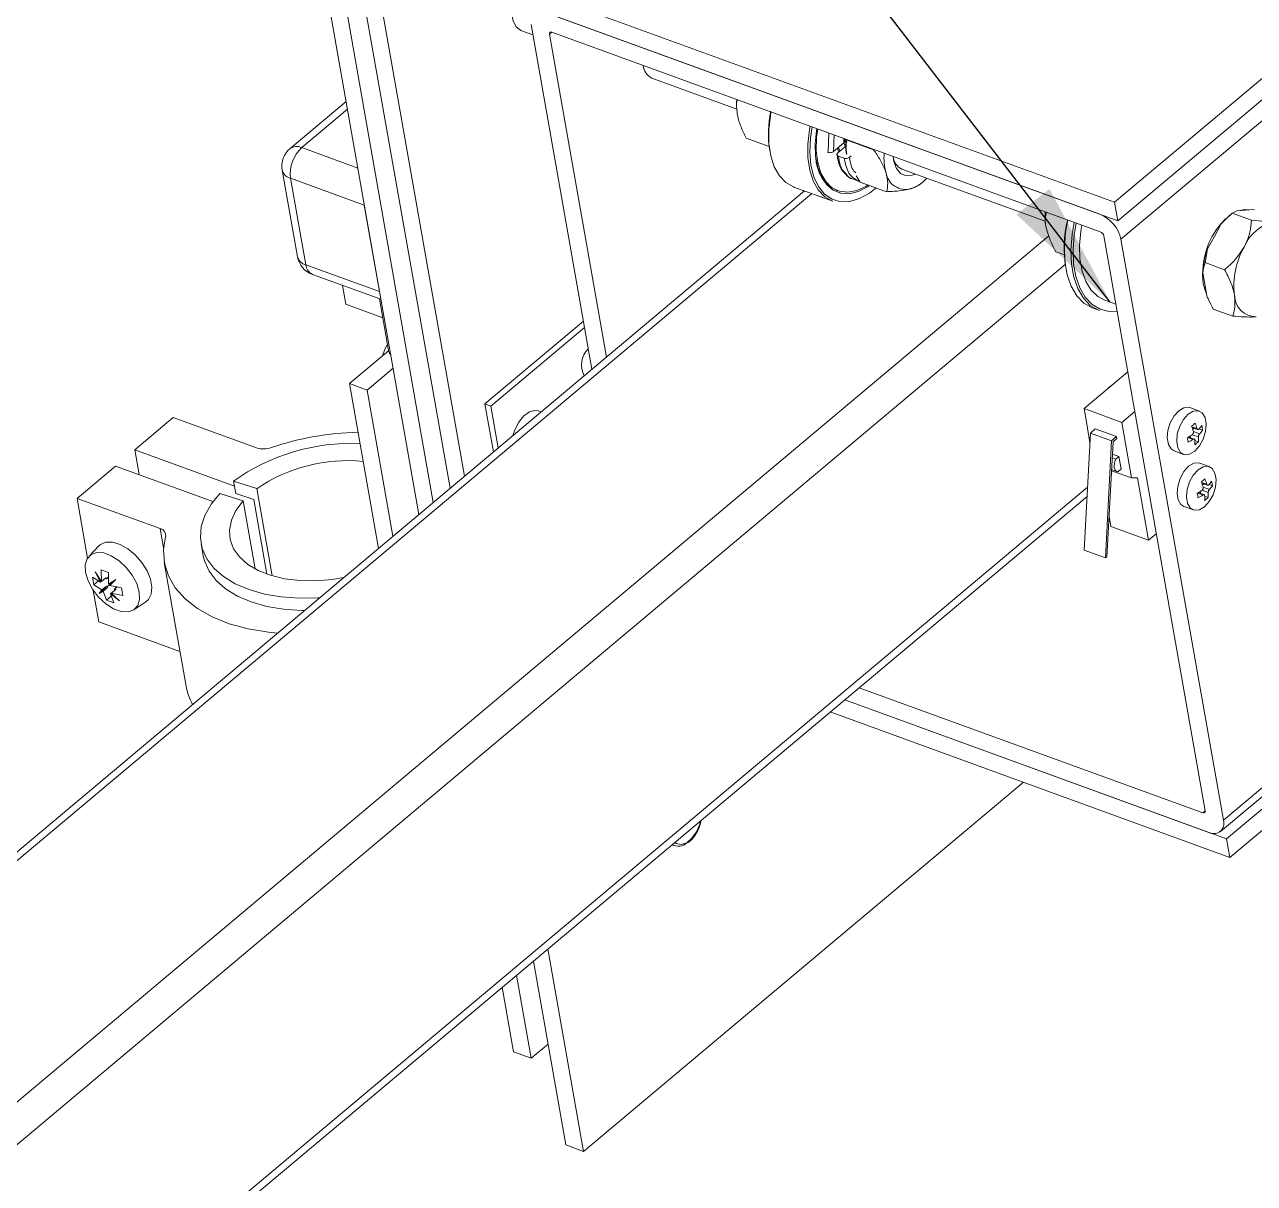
# Model space of a CAD drawing. Header units: millimetres. Extents: x 15 to 589, y 5 to 415.
# Drawn here: x 215.7 to 247.7, y 194.38 to 224.53 of the extents above; entities that cross this region are included whole.
import ezdxf

# ---------------------------------------------------------------- set-up
doc = ezdxf.new("R2010")
doc.units = ezdxf.units.MM
doc.dimstyles.new('SLDDIMSTYLE0', dxfattribs={"dimtxt": 0.18, "dimasz": 3.302, "dimexe": 0, "dimexo": 0.0625, "dimgap": 0, "dimtad": 0, "dimtih": 1, "dimtoh": 1, "dimdec": 0, "dimrnd": 1e-09, "dimzin": 0, "dimdsep": 46, "dimtxsty": 'Standard', "dimsah": 1, "dimcen": 0.09, "dimadec": 0, "dimazin": 0, "dimtfac": 3.302, "dimtdec": 0, "dimtofl": 0, "dimtmove": 0, "dimatfit": 3, "dimfxl": 1, "dimfrac": 2, "dimtolj": 1, "dimtzin": 0, "dimarcsym": 0})

msp = doc.modelspace()

# ---------------------------------------------------------------- linework, layer by layer
at = {"color": 7, "linetype": 'Continuous', "lineweight": 15}
for p, q in [((226.772, 212.465), (217.594, 264.531)), ((227.147, 212.78), (218.054, 264.364)), ((220.486, 242.829), (225.959, 211.782)), ((220.946, 242.661), (226.334, 212.097)), ((244.058, 219.909), (260.319, 233.555)), ((244.143, 219.426), (260.404, 233.072)), ((260.489, 232.59), (244.228, 218.944)), ((225.643, 226.611), (244.058, 219.909)), ((225.728, 226.129), (244.143, 219.426)), ((243.682, 219.594), (229.257, 224.844)), ((228.617, 224.376), (228.929, 224.263)), ((228.882, 224.529), (230.463, 215.562)), ((243.691, 219.139), (229.419, 224.334)), ((229.357, 224.281), (230.838, 215.877)), ((232.024, 223.136), (234.23, 222.333)), ((224.065, 222.525), (222.611, 221.305)), ((235.074, 221.356), (234.478, 221.573)), ((237.021, 221.454), (236.752, 221.228)), ((237.045, 221.494), (237.043, 221.559)), ((237.793, 221.272), (237.104, 221.523)), ((236.613, 221.204), (236.59, 221.212)), ((236.851, 221.311), (236.887, 221.212)), ((237.066, 221.363), (236.859, 221.189)), ((236.876, 221.332), (236.912, 221.234)), ((236.874, 221.109), (237.027, 221.053)), ((237.166, 221.077), (237.209, 221.113)), ((222.406, 220.741), (222.802, 218.49)), ((224.539, 219.832), (222.621, 220.531)), ((222.621, 220.531), (223.018, 218.279)), ((237.241, 220.514), (237.396, 220.457)), ((237.44, 220.432), (237.337, 220.592)), ((238.523, 220.771), (242.256, 219.412)), ((235.992, 220.202), (160.059, 156.48)), ((235.719, 220.301), (236.732, 219.933)), ((236.835, 220.215), (236.865, 220.203)), ((237.439, 220.459), (237.394, 220.458)), ((238.129, 220.181), (237.44, 220.432)), ((239.015, 220.386), (239.081, 220.441)), ((244.058, 219.909), (244.143, 219.426)), ((224.539, 219.832), (224.936, 217.581)), ((247.125, 219.621), (247.032, 219.543)), ((247.125, 219.621), (247.241, 219.682)), ((247.125, 219.621), (247.629, 219.437)), ((247.471, 219.702), (247.241, 219.682)), ((247.701, 219.721), (247.471, 219.702)), ((246.834, 219.341), (246.658, 219.019)), ((246.418, 204.075), (243.782, 219.031)), ((246.893, 203.827), (244.228, 218.944)), ((246.658, 219.019), (246.481, 218.698)), ((242.755, 218.539), (242.533, 218.619)), ((246.418, 218.335), (246.481, 218.698)), ((223.018, 218.279), (224.936, 217.581)), ((246.418, 218.335), (246.923, 218.151)), ((223.188, 218.03), (224.972, 217.381)), ((246.358, 218.074), (246.411, 217.773)), ((223.974, 217.744), (224.06, 217.253)), ((246.411, 217.773), (246.464, 217.471)), ((224.934, 217.395), (225.171, 216.047)), ((243.807, 217.358), (244.095, 217.253)), ((224.06, 217.253), (225.021, 216.903)), ((243.505, 217.149), (243.673, 217.087)), ((246.631, 217.128), (247.136, 216.944)), ((230.243, 216.811), (227.678, 214.658)), ((230.271, 216.65), (227.831, 214.602)), ((225.172, 216.044), (224.152, 215.188)), ((225.288, 215.587), (224.612, 215.02)), ((244.405, 215.493), (243.267, 214.538)), ((224.612, 215.02), (224.152, 215.188)), ((224.152, 215.188), (224.907, 210.9)), ((243.928, 215.102), (243.971, 215.129)), ((224.612, 215.02), (225.283, 211.215)), ((227.678, 214.658), (227.898, 213.409)), ((227.831, 214.602), (227.678, 214.658)), ((227.831, 214.602), (228.023, 213.514)), ((229.138, 214.45), (229.063, 214.478)), ((243.267, 214.538), (243.421, 213.665)), ((243.267, 214.538), (244.249, 214.18)), ((244.249, 214.18), (244.587, 214.464)), ((246.268, 214.475), (246.022, 214.565)), ((219.568, 214.303), (218.568, 213.463)), ((221.732, 213.515), (219.568, 214.303)), ((244.504, 212.733), (244.249, 214.18)), ((243.433, 213.902), (243.27, 210.857)), ((243.433, 213.902), (243.561, 214.009)), ((243.433, 213.902), (243.986, 213.701)), ((243.561, 214.009), (244.114, 213.808)), ((243.986, 213.701), (244.114, 213.808)), ((244.122, 213.76), (244.022, 213.676)), ((244.114, 213.808), (244.122, 213.76)), ((246.135, 213.746), (245.989, 213.799)), ((246.078, 214.045), (246.225, 213.992)), ((246.26, 214.009), (246.353, 213.975)), ((218.568, 213.463), (221.16, 212.519)), ((218.568, 213.463), (218.681, 212.82)), ((243.822, 210.656), (243.986, 213.701)), ((244.022, 213.676), (243.86, 210.672)), ((246.151, 213.71), (246.244, 213.676)), ((243.999, 213.253), (244.093, 213.219)), ((244.005, 213.351), (244.176, 213.289)), ((244.093, 213.219), (244.176, 213.289)), ((244.176, 213.289), (244.233, 212.967)), ((245.612, 213.437), (245.858, 213.348)), ((218.067, 213.043), (217.067, 212.203)), ((220.603, 212.12), (218.067, 213.043)), ((243.982, 212.923), (244.504, 212.733)), ((243.983, 212.953), (244.123, 212.902)), ((244.233, 212.967), (244.15, 212.897)), ((246.523, 213.028), (246.278, 213.117)), ((221.137, 212.652), (221.742, 212.455)), ((221.137, 212.652), (221.193, 212.331)), ((244.662, 212.736), (244.504, 212.733)), ((244.948, 211.112), (244.662, 212.736)), ((246.333, 212.598), (246.48, 212.544)), ((246.515, 212.562), (246.608, 212.528)), ((173.655, 153.769), (243.345, 212.251)), ((219.23, 211.416), (217.067, 212.203)), ((217.067, 212.203), (217.34, 210.65)), ((221.385, 212.134), (220.78, 212.331)), ((221.193, 212.331), (221.663, 212.177)), ((221.663, 212.177), (222.006, 210.232)), ((221.742, 212.455), (222.142, 210.188)), ((246.39, 212.298), (246.244, 212.352)), ((246.406, 212.263), (246.499, 212.229)), ((221.385, 212.134), (221.697, 210.368)), ((245.867, 211.99), (246.113, 211.9)), ((243.918, 211.741), (243.966, 211.469)), ((243.966, 211.469), (244.948, 211.112)), ((245.148, 211.28), (244.948, 211.112)), ((217.635, 210.964), (217.377, 210.695)), ((220.292, 211.031), (220.349, 210.709)), ((243.27, 210.857), (243.822, 210.656)), ((243.86, 210.672), (243.822, 210.656)), ((217.541, 210.287), (217.699, 210.04)), ((217.677, 210.021), (217.541, 210.287)), ((217.696, 210.343), (217.884, 210.274)), ((217.699, 210.04), (217.696, 210.343)), ((217.884, 210.274), (217.887, 209.971)), ((219.336, 210.531), (219.903, 207.314)), ((217.466, 210.15), (217.677, 210.021)), ((217.501, 209.953), (217.466, 210.15)), ((217.622, 210.054), (217.501, 209.953)), ((217.712, 209.824), (217.501, 209.953)), ((217.699, 210.04), (217.677, 210.021)), ((217.699, 210.04), (217.817, 210.138)), ((217.712, 209.824), (217.829, 209.922)), ((217.829, 209.922), (217.716, 209.795)), ((217.803, 210.116), (217.788, 210.114)), ((217.794, 210.119), (217.822, 210.109)), ((217.817, 210.138), (217.822, 210.109)), ((217.822, 210.109), (217.885, 210.162)), ((217.829, 209.922), (217.856, 209.912)), ((217.886, 210.124), (217.833, 210.119)), ((218.01, 210.041), (217.856, 209.912)), ((217.887, 209.971), (218.073, 210.094)), ((218.073, 210.094), (217.92, 209.932)), ((217.92, 209.932), (218.218, 209.876)), ((246.818, 203.535), (254.668, 210.123)), ((246.978, 203.345), (254.938, 210.025)), ((217.489, 209.807), (217.634, 208.987)), ((217.639, 209.73), (217.712, 209.824)), ((217.716, 209.795), (217.639, 209.73)), ((217.744, 209.785), (217.639, 209.73)), ((217.716, 209.795), (217.862, 209.883)), ((217.862, 209.883), (217.744, 209.785)), ((217.835, 209.555), (217.744, 209.785)), ((217.835, 209.555), (217.956, 209.656)), ((217.856, 209.912), (217.862, 209.883)), ((217.955, 209.735), (217.932, 209.716)), ((217.932, 209.716), (218.023, 209.486)), ((218.171, 209.536), (217.932, 209.716)), ((218.072, 209.834), (217.955, 209.735)), ((217.955, 209.735), (218.171, 209.536)), ((218.253, 209.679), (217.955, 209.735)), ((218.108, 209.897), (218.044, 209.844)), ((218.044, 209.844), (218.072, 209.834)), ((218.05, 209.815), (218.044, 209.844)), ((218.044, 209.81), (218.048, 209.824)), ((218.057, 209.854), (218.071, 209.904)), ((218.218, 209.876), (218.253, 209.679)), ((247.063, 202.862), (255.398, 209.857)), ((218.023, 209.486), (217.835, 209.555)), ((218.545, 209.304), (218.854, 209.512)), ((217.634, 208.987), (219.743, 208.219)), ((237.416, 207.276), (246.356, 204.023)), ((237.041, 206.961), (246.978, 203.345)), ((237.041, 206.961), (246.517, 203.512)), ((236.666, 206.646), (247.063, 202.862)), ((241.689, 204.818), (230.244, 195.213)), ((233.277, 203.719), (233.302, 203.824)), ((246.978, 203.345), (247.063, 202.862)), ((232.544, 203.188), (232.616, 203.162)), ((230.244, 195.213), (229.316, 200.479)), ((229.784, 195.381), (228.94, 200.164)), ((228.502, 199.796), (228.884, 197.633)), ((228.127, 199.481), (228.423, 197.801)), ((228.884, 197.633), (228.423, 197.801)), ((228.884, 197.633), (229.322, 198.001)), ((229.784, 195.381), (230.244, 195.213))]:
    msp.add_line(p, q, dxfattribs=at)
at = {"color": 8, "linetype": 'Continuous', "lineweight": 15}
for p, q in [((229.419, 224.334), (229.357, 224.281)), ((224.1, 222.325), (222.911, 221.328)), ((236.613, 221.204), (236.629, 221.71)), ((236.767, 221.659), (236.752, 221.228)), ((222.911, 221.328), (224.369, 220.797)), ((236.183, 220.133), (160.25, 156.411)), ((167.563, 156.271), (242.353, 219.033)), ((242.78, 218.283), (168.484, 155.936)), ((246.104, 213.738), (245.969, 213.788)), ((246.07, 214.067), (246.206, 214.017)), ((246.244, 213.8), (246.083, 213.859)), ((246.112, 213.939), (246.273, 213.88)), ((171.604, 152.277), (243.358, 212.491)), ((246.325, 212.619), (246.461, 212.57)), ((246.367, 212.491), (246.528, 212.433)), ((246.359, 212.291), (246.224, 212.34)), ((246.499, 212.353), (246.338, 212.412)), ((219.318, 210.916), (219.23, 211.416)), ((246.893, 203.827), (254.478, 210.192)), ((246.356, 204.023), (246.418, 204.075))]:
    msp.add_line(p, q, dxfattribs=at)
at = {"color": 7, "linetype": 'Continuous', "lineweight": 15, "flags": 128}
for points in [[(228.415, 225.15), (228.391, 225.029), (228.379, 224.809), (228.413, 224.617), (228.489, 224.47), (228.601, 224.383), (228.617, 224.376)], [(235.121, 222.235), (235.107, 222.162), (235.065, 221.79), (235.068, 221.437), (235.116, 221.113), (235.208, 220.83), (235.34, 220.596), (235.509, 220.42), (235.708, 220.305), (235.719, 220.301)], [(236.732, 219.933), (236.721, 219.937), (236.522, 220.051), (236.353, 220.228), (236.221, 220.461), (236.129, 220.745), (236.081, 221.068), (236.078, 221.422), (236.12, 221.794), (236.138, 221.888)], [(236.191, 221.869), (236.147, 221.581), (236.131, 221.214), (236.161, 220.874), (236.238, 220.571), (236.358, 220.317), (236.518, 220.12), (236.711, 219.987), (236.932, 219.921), (237.173, 219.926), (237.425, 220.002), (237.681, 220.145), (237.855, 220.281)], [(237.681, 220.344), (237.629, 220.309), (237.393, 220.187), (237.161, 220.13), (236.942, 220.14), (236.743, 220.217), (236.572, 220.358), (236.436, 220.558), (236.338, 220.81), (236.283, 221.104), (236.273, 221.43), (236.307, 221.777), (236.315, 221.824)], [(236.338, 221.815), (236.308, 221.589), (236.299, 221.249), (236.337, 220.938), (236.421, 220.667), (236.546, 220.447), (236.709, 220.286), (236.903, 220.191), (237.12, 220.165), (237.352, 220.209), (237.591, 220.321), (237.646, 220.357)], [(237.056, 221.354), (237.048, 221.369), (237.015, 221.447)], [(237.02, 221.452), (237.039, 221.41), (237.067, 221.364)], [(238.88, 220.641), (238.797, 220.609), (238.636, 220.597), (238.495, 220.658), (238.387, 220.785), (238.32, 220.969), (238.303, 221.094)], [(247.289, 219.686), (247.43, 219.716), (247.564, 219.71)], [(242.845, 219.445), (242.789, 219.13), (242.757, 218.734), (242.772, 218.361), (242.832, 218.02), (242.936, 217.721), (243.081, 217.474), (243.263, 217.285), (243.476, 217.16), (243.505, 217.149)], [(243.673, 217.087), (243.645, 217.098), (243.431, 217.224), (243.25, 217.413), (243.105, 217.66), (243, 217.958), (242.94, 218.299), (242.926, 218.673), (242.958, 219.069), (243.014, 219.386)], [(243.067, 219.366), (243.013, 219.063), (242.982, 218.674), (242.996, 218.306), (243.056, 217.971), (243.158, 217.677), (243.301, 217.434), (243.48, 217.248), (243.69, 217.124), (243.925, 217.067), (244.127, 217.07)], [(243.212, 219.313), (243.184, 219.152), (243.15, 218.783), (243.161, 218.434), (243.217, 218.117), (243.316, 217.841), (243.455, 217.617), (243.629, 217.451), (243.807, 217.358)], [(246.453, 217.525), (246.435, 217.565), (246.37, 217.788)], [(225.226, 215.939), (225.195, 215.983), (225.171, 216.047), (225.171, 216.047)], [(243.864, 215.039), (243.884, 215.061), (243.928, 215.102)], [(229.063, 214.478), (228.98, 214.492), (228.835, 214.456), (228.688, 214.351), (228.557, 214.188), (228.454, 213.985), (228.407, 213.836)], [(246.022, 214.565), (245.993, 214.573), (245.866, 214.562), (245.732, 214.483), (245.609, 214.346), (245.511, 214.168), (245.45, 213.969), (245.433, 213.774), (245.462, 213.607), (245.535, 213.487), (245.612, 213.437)], [(246.148, 213.429), (246.271, 213.566), (246.369, 213.744), (246.43, 213.943), (246.447, 214.138), (246.418, 214.305), (246.345, 214.425), (246.239, 214.483), (246.111, 214.472), (245.978, 214.394), (245.854, 214.257), (245.756, 214.079), (245.695, 213.88), (245.678, 213.685), (245.708, 213.518), (245.78, 213.397), (245.887, 213.339), (246.014, 213.35), (246.148, 213.429)], [(244.15, 212.897), (244.117, 212.905), (244.089, 212.926), (244.068, 212.959), (244.055, 213.002), (244.051, 213.053), (244.056, 213.108), (244.071, 213.165), (244.093, 213.219)], [(246.278, 213.117), (246.248, 213.125), (246.121, 213.115), (245.987, 213.036), (245.864, 212.899), (245.766, 212.721), (245.705, 212.522), (245.688, 212.327), (245.718, 212.16), (245.79, 212.04), (245.867, 211.99)], [(246.403, 211.982), (246.526, 212.118), (246.624, 212.297), (246.685, 212.496), (246.702, 212.69), (246.673, 212.858), (246.6, 212.978), (246.494, 213.036), (246.366, 213.025), (246.233, 212.947), (246.11, 212.81), (246.012, 212.631), (245.95, 212.433), (245.934, 212.238), (245.963, 212.07), (246.035, 211.95), (246.142, 211.892), (246.269, 211.903), (246.403, 211.982)], [(220.78, 212.331), (220.554, 212.05), (220.392, 211.76), (220.299, 211.468), (220.276, 211.178), (220.324, 210.898), (220.442, 210.633), (220.627, 210.388), (220.876, 210.17), (221.182, 209.982), (221.541, 209.829), (221.943, 209.714), (222.381, 209.639), (222.846, 209.605), (223.327, 209.614), (223.38, 209.618)], [(224.008, 210.145), (223.701, 210.094), (223.276, 210.059), (222.861, 210.065), (222.466, 210.112), (222.103, 210.2), (221.78, 210.326), (221.506, 210.486), (221.29, 210.677), (221.136, 210.893), (221.049, 211.128), (221.03, 211.377), (221.082, 211.632), (221.201, 211.886), (221.385, 212.134)], [(222.278, 208.693), (222.051, 208.717), (221.52, 208.807), (221.028, 208.942), (220.585, 209.12), (220.198, 209.337), (219.875, 209.591), (219.621, 209.875), (219.441, 210.185), (219.338, 210.516), (219.315, 210.861), (219.371, 211.213)], [(217.635, 210.964), (217.675, 210.999), (217.816, 211.06), (217.991, 211.062), (218.186, 211.004), (218.388, 210.891), (218.581, 210.731), (218.751, 210.536), (218.886, 210.321), (218.975, 210.101), (219.011, 209.893), (218.993, 209.712), (218.921, 209.572), (218.854, 209.512)], [(217.287, 210.275), (217.279, 210.471), (217.328, 210.63), (217.431, 210.74), (217.578, 210.792), (217.759, 210.781), (217.957, 210.709), (218.158, 210.581), (218.346, 210.407), (218.503, 210.202), (218.619, 209.983), (218.684, 209.766), (218.692, 209.571), (218.643, 209.411), (218.54, 209.301), (218.393, 209.249), (218.213, 209.26), (218.014, 209.332), (217.813, 209.46), (217.626, 209.634), (217.468, 209.839), (217.352, 210.058), (217.287, 210.275)], [(220.349, 210.709), (220.381, 210.576), (220.499, 210.311), (220.684, 210.067), (220.932, 209.848), (221.239, 209.661), (221.597, 209.508), (222, 209.392), (222.438, 209.317), (222.902, 209.284), (222.98, 209.282)]]:
    msp.add_lwpolyline(points, dxfattribs=at)
at = {"color": 8, "linetype": 'Continuous', "lineweight": 15, "flags": 128}
for points in [[(225.013, 215.911), (225.078, 216.086), (225.143, 216.208)], [(232.621, 203.252), (232.665, 203.221), (232.789, 203.196), (232.928, 203.243), (233.065, 203.358), (233.183, 203.526), (233.268, 203.727), (233.291, 203.815)]]:
    msp.add_lwpolyline(points, dxfattribs=at)
at = {"color": 7, "linetype": 'Continuous', "lineweight": 15}
for centre, radius, start, end in [((229.398, 224.296), 0.0437, 60.786, 199.2033), ((232.201, 223.5), 0.405, 184.809, 244.0683), ((235.837, 222.453), 1.61, 175.3941, 187.2308), ((237.801, 221.683), 2.746, 167.4697, 189.2679), ((238.608, 221.419), 1.543, 175.657, 189.4059), ((222.996, 220.846), 0.6, 130.0027, 189.9973), ((223.536, 220.649), 0.922, 132.6097, 187.3903), ((239.481, 221.055), 1.419, 174.7309, 195.7552), ((237.285, 221.108), 1.001, 181.9012, 243.2485), ((238.68, 221.115), 0.378, 189.33, 245.5016), ((238.623, 220.757), 0.515, 189.7012, 285.2223), ((238.448, 221.201), 0.99, 288.2503, 317.5441), ((243.803, 219.532), 1.551, 175.2272, 189.381), ((243.328, 218.742), 0.922, 12.6055, 67.3945), ((247.989, 218.411), 1.482, 130.2001, 141.1699), ((245.957, 218.716), 3.205, 167.0126, 189.2345), ((248.352, 218.048), 1.999, 134.9471, 187.4806), ((248.519, 218.266), 1.187, 103.4389, 156.5665), ((243.632, 218.997), 0.154, 12.6055, 67.3945), ((248.519, 217.97), 2.164, 160.3449, 177.2412), ((249.163, 217.747), 1.996, 150.2289, 187.3572), ((223.393, 218.594), 0.6, 189.9973, 250), ((247.755, 217.499), 0.572, 180.7421, 269.461), ((230.791, 215.669), 0.599, 134.7618, 207.5979), ((245.406, 214.96), 1.1, 306.8103, 313.1951), ((244.715, 213.555), 1.449, 15.373, 21.2559), ((244.809, 213.633), 1.449, 15.373, 21.2559), ((245.647, 214.59), 0.844, 315.7605, 324.1946), ((245.261, 213.845), 1.1, 6.8049, 13.1897), ((224.557, 206.373), 7.553, 91.3839, 108.7907), ((245.26, 215.051), 1.449, 298.7441, 304.627), ((244.886, 213.53), 1.1, 6.8049, 13.1897), ((247.434, 214.277), 1.474, 197.8643, 199.8055), ((246.878, 212.75), 1.474, 120.1945, 122.1357), ((245.402, 213.738), 0.844, 355.8054, 4.2395), ((245.668, 214.469), 0.844, 315.7605, 324.1946), ((224.233, 208.275), 5.362, 87.9466, 125.28), ((221.915, 214.101), 0.614, 252.6441, 289.8502), ((245.281, 214.931), 1.449, 298.7441, 304.627), ((245.308, 213.659), 0.844, 355.8054, 4.2395), ((245.491, 214.478), 1.1, 306.8103, 313.1951), ((224.111, 208.976), 4.208, 84.5832, 124.2539), ((245.661, 213.513), 1.1, 306.8103, 313.1951), ((244.97, 212.107), 1.449, 15.373, 21.2559), ((247.133, 211.302), 1.474, 120.1945, 122.1357), ((245.064, 212.186), 1.449, 15.373, 21.2559), ((245.902, 213.142), 0.844, 315.7605, 324.1946), ((245.923, 213.022), 0.844, 315.7605, 324.1946), ((245.516, 212.398), 1.1, 6.8049, 13.1897), ((245.515, 213.604), 1.449, 298.7441, 304.627), ((245.141, 212.083), 1.1, 6.8049, 13.1897), ((245.536, 213.483), 1.449, 298.7441, 304.627), ((247.689, 212.83), 1.474, 197.8643, 199.8055), ((245.563, 212.212), 0.844, 355.8054, 4.2395), ((245.746, 213.03), 1.1, 306.8103, 313.1951), ((245.657, 212.291), 0.844, 355.8054, 4.2395), ((219.198, 211.243), 0.176, 350.309, 79.2801), ((221.398, 207.581), 1.519, 190.1104, 209.1319), ((246.377, 204.061), 0.0437, 240.786, 19.2033), ((246.645, 203.741), 0.262, 240.786, 19.2033), ((232.714, 203.473), 0.321, 240.0191, 312.7709)]:
    msp.add_arc(centre, radius, start, end, dxfattribs=at)
at = {"color": 8, "linetype": 'Continuous', "lineweight": 15}
for centre, radius, start, end in [((222.78, 221.063), 0.296, 63.7012, 124.9867), ((222.691, 220.818), 0.296, 195.0133, 256.2988), ((223.088, 218.567), 0.296, 195.0133, 256.2988), ((223.319, 218.302), 0.302, 184.3747, 244.3052)]:
    msp.add_arc(centre, radius, start, end, dxfattribs=at)
at = {"color": 7, "linetype": 'Continuous', "lineweight": 15}
for points, knots in [([(234.239, 222.25), (234.228, 222.359), (234.216, 222.477), (234.243, 222.571), (234.245, 222.577)], [0, 0, 0, 0, 0.928549, 1, 1, 1, 1]), ([(234.478, 221.573), (234.43, 221.671), (234.333, 221.871), (234.262, 222.1), (234.243, 222.224), (234.239, 222.25)], [0, 0, 0, 0, 0.432383, 0.879551, 1, 1, 1, 1]), ([(237.042, 221.494), (237.042, 221.492), (237.043, 221.482), (237.035, 221.468), (237.025, 221.458), (237.021, 221.454)], [0, 0, 0, 0, 0.210527, 0.69039, 1, 1, 1, 1]), ([(237.098, 221.152), (237.088, 221.203), (237.059, 221.344), (237.086, 221.453), (237.104, 221.523)], [0, 0, 0, 0, 0.3608253, 1, 1, 1, 1]), ([(236.752, 221.228), (236.743, 221.222), (236.724, 221.209), (236.685, 221.198), (236.646, 221.195), (236.624, 221.201), (236.613, 221.204)], [0, 0, 0, 0, 0.24999, 0.499766, 0.749437, 1, 1, 1, 1]), ([(236.859, 221.189), (236.852, 221.182), (236.838, 221.167), (236.835, 221.143), (236.846, 221.122), (236.865, 221.113), (236.874, 221.109)], [0, 0, 0, 0, 0.24999, 0.499766, 0.749437, 1, 1, 1, 1]), ([(236.841, 221.145), (236.851, 221.079), (236.874, 220.932), (236.945, 220.765), (237.015, 220.689), (237.043, 220.659)], [0, 0, 0, 0, 0.327836, 0.737133, 1, 1, 1, 1]), ([(237.793, 221.272), (237.852, 221.184), (237.972, 221.005), (238.072, 220.802), (238.108, 220.693), (238.115, 220.67)], [0, 0, 0, 0, 0.432383, 0.879551, 1, 1, 1, 1]), ([(237.027, 221.053), (237.038, 221.05), (237.06, 221.044), (237.1, 221.047), (237.138, 221.058), (237.157, 221.071), (237.166, 221.077)], [0, 0, 0, 0, 0.250029, 0.499878, 0.749831, 1, 1, 1, 1]), ([(237.043, 220.659), (237.057, 220.64), (237.112, 220.568), (237.187, 220.537), (237.242, 220.513)], [0, 0, 0, 0, 0.264782, 1, 1, 1, 1]), ([(237.068, 220.662), (237.117, 220.587), (237.165, 220.513), (237.241, 220.514), (237.242, 220.514)], [0, 0, 0, 0, 0.996531, 1, 1, 1, 1]), ([(238.115, 220.67), (238.136, 220.578), (238.177, 220.394), (238.145, 220.251), (238.129, 220.181)], [0, 0, 0, 0, 0.503997, 1, 1, 1, 1]), ([(238.129, 220.181), (238.179, 220.183), (238.399, 220.194), (238.617, 220.221), (238.748, 220.257), (238.758, 220.26)], [0, 0, 0, 0, 0.2122641, 0.9405888, 1, 1, 1, 1]), ([(238.758, 220.26), (238.853, 220.293), (238.957, 220.33), (239.005, 220.379), (239.009, 220.383)], [0, 0, 0, 0, 0.91823, 1, 1, 1, 1]), ([(242.273, 219.279), (242.271, 219.291), (242.248, 219.429), (242.267, 219.545), (242.285, 219.651)], [0, 0, 0, 0, 0.0905368, 1, 1, 1, 1]), ([(246.834, 219.341), (246.838, 219.344), (246.927, 219.445), (247.028, 219.535), (247.125, 219.621)], [0, 0, 0, 0, 0.038997, 1, 1, 1, 1]), ([(242.533, 218.619), (242.489, 218.702), (242.369, 218.924), (242.31, 219.142), (242.273, 219.279)], [0, 0, 0, 0, 0.372647, 1, 1, 1, 1]), ([(247.629, 219.437), (247.617, 219.336), (247.592, 219.13), (247.512, 218.893), (247.445, 218.765), (247.43, 218.738)], [0, 0, 0, 0, 0.432383, 0.879551, 1, 1, 1, 1]), ([(248.244, 219.42), (248.154, 219.417), (247.976, 219.409), (247.744, 219.428), (247.629, 219.437)], [0, 0, 0, 0, 0.503997, 1, 1, 1, 1]), ([(247.43, 218.738), (247.359, 218.628), (247.218, 218.41), (247.021, 218.237), (246.923, 218.151)], [0, 0, 0, 0, 0.503997, 1, 1, 1, 1]), ([(246.358, 218.074), (246.365, 218.124), (246.377, 218.216), (246.405, 218.297), (246.418, 218.335)], [0, 0, 0, 0, 0.535034, 1, 1, 1, 1]), ([(246.923, 218.151), (246.951, 218.098), (247.065, 217.889), (247.152, 217.661), (247.182, 217.502), (247.183, 217.492)], [0, 0, 0, 0, 0.2405881, 0.9527576, 1, 1, 1, 1]), ([(246.631, 217.128), (246.587, 217.21), (246.525, 217.324), (246.477, 217.439), (246.464, 217.471)], [0, 0, 0, 0, 0.717744, 1, 1, 1, 1]), ([(247.183, 217.492), (247.193, 217.364), (247.208, 217.162), (247.155, 217.003), (247.136, 216.944)], [0, 0, 0, 0, 0.628916, 1, 1, 1, 1]), ([(247.136, 216.944), (247.235, 216.937), (247.436, 216.921), (247.636, 216.919), (247.73, 216.926), (247.75, 216.928)], [0, 0, 0, 0, 0.432383, 0.879551, 1, 1, 1, 1]), ([(243.899, 215.068), (243.905, 215.077), (243.912, 215.089), (243.925, 215.099), (243.928, 215.102)], [0, 0, 0, 0, 0.740454, 1, 1, 1, 1]), ([(246.083, 213.859), (246.087, 213.863), (246.097, 213.871), (246.107, 213.888), (246.113, 213.907), (246.115, 213.925), (246.113, 213.935), (246.112, 213.939)], [0, 0, 0, 0, 0.213647, 0.427361, 0.639605, 0.851209, 1, 1, 1, 1]), ([(246.206, 214.017), (246.208, 214.012), (246.211, 214.002), (246.221, 213.992), (246.232, 213.99), (246.243, 213.993), (246.249, 213.998), (246.252, 214.001)], [0, 0, 0, 0, 0.213647, 0.427361, 0.639605, 0.851209, 1, 1, 1, 1]), ([(246.273, 213.88), (246.269, 213.876), (246.262, 213.867), (246.253, 213.85), (246.247, 213.83), (246.244, 213.813), (246.244, 213.804), (246.244, 213.8)], [0, 0, 0, 0, 0.213647, 0.427361, 0.639605, 0.851209, 1, 1, 1, 1]), ([(246.15, 213.722), (246.149, 213.726), (246.148, 213.736), (246.139, 213.745), (246.128, 213.748), (246.115, 213.745), (246.107, 213.74), (246.104, 213.738)], [0, 0, 0, 0, 0.213647, 0.427361, 0.639605, 0.851209, 1, 1, 1, 1]), ([(246.338, 212.412), (246.343, 212.415), (246.352, 212.423), (246.362, 212.441), (246.368, 212.46), (246.37, 212.478), (246.368, 212.487), (246.367, 212.491)], [0, 0, 0, 0, 0.213647, 0.427361, 0.639605, 0.851209, 1, 1, 1, 1]), ([(246.461, 212.57), (246.463, 212.565), (246.466, 212.554), (246.476, 212.545), (246.487, 212.542), (246.498, 212.545), (246.504, 212.551), (246.507, 212.553)], [0, 0, 0, 0, 0.213647, 0.427361, 0.639605, 0.851209, 1, 1, 1, 1]), ([(246.405, 212.274), (246.404, 212.279), (246.403, 212.289), (246.394, 212.298), (246.383, 212.301), (246.371, 212.298), (246.363, 212.293), (246.359, 212.291)], [0, 0, 0, 0, 0.213647, 0.427361, 0.639605, 0.851209, 1, 1, 1, 1]), ([(246.528, 212.433), (246.524, 212.428), (246.517, 212.42), (246.508, 212.402), (246.502, 212.383), (246.499, 212.366), (246.499, 212.357), (246.499, 212.353)], [0, 0, 0, 0, 0.213647, 0.427361, 0.639605, 0.851209, 1, 1, 1, 1]), ([(232.966, 203.245), (233.001, 203.274), (233.083, 203.339), (233.186, 203.496), (233.256, 203.632), (233.274, 203.71), (233.277, 203.719)], [0, 0, 0, 0, 0.262754, 0.606574, 0.949858, 1, 1, 1, 1])]:
    msp.add_open_spline(points, degree=3, knots=knots, dxfattribs=at)
at = {"color": 8, "linetype": 'Continuous', "lineweight": 15}
for points, knots in [([(237.021, 221.454), (237.021, 221.454), (237.019, 221.477), (237.014, 221.512), (237.02, 221.553), (237.021, 221.567)], [0, 0, 0, 0, 0.000088, 0.658138, 1, 1, 1, 1]), ([(236.874, 221.109), (236.9, 220.956), (236.934, 220.761), (237.044, 220.68), (237.068, 220.662)], [0, 0, 0, 0, 0.77774, 1, 1, 1, 1]), ([(237.394, 220.458), (237.303, 220.512), (237.122, 220.622), (237.059, 220.909), (237.027, 221.053)], [0, 0, 0, 0, 0.498608, 1, 1, 1, 1]), ([(237.166, 221.077), (237.189, 220.934), (237.217, 220.761), (237.312, 220.689), (237.328, 220.676)], [0, 0, 0, 0, 0.827016, 1, 1, 1, 1])]:
    msp.add_open_spline(points, degree=3, knots=knots, dxfattribs=at)

# ---------------------------------------------------------------- leaders
at = {"color": 7, "linetype": 'Continuous', "lineweight": 0}
msp.add_leader([(243.951, 217.305), (148.797, 341.046)], dimstyle='SLDDIMSTYLE0', dxfattribs=at)

doc.saveas('drawing.dxf')
